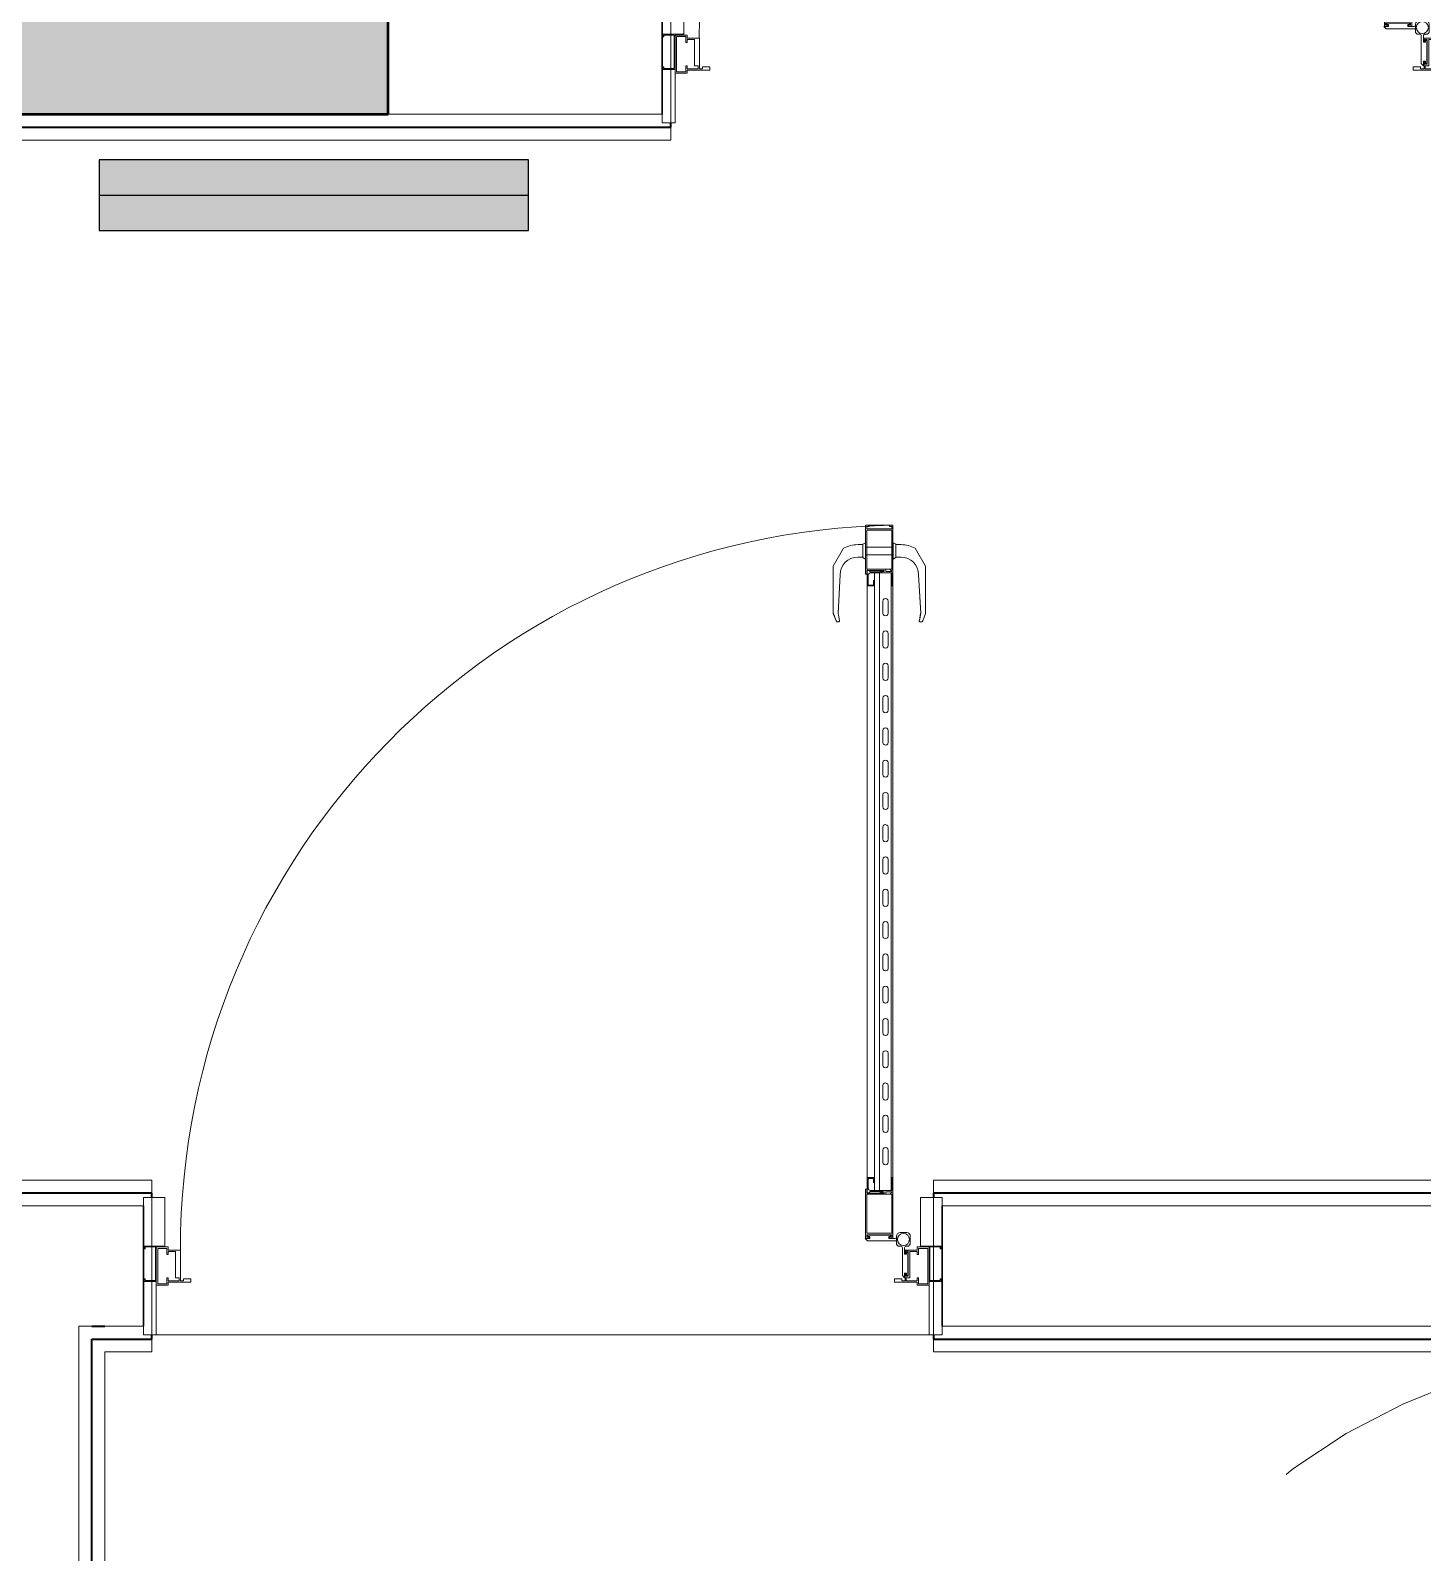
# Model space of a CAD drawing. Extents: x -14.2 to 52.3, y 3.7 to 90.9.
# Drawn here: x 39.561 to 41.182, y 18.415 to 20.187 of the extents above; entities that cross this region are included whole.
import ezdxf

# ---------------------------------------------------------------- set-up
doc = ezdxf.new("R2010")
doc.units = 0
doc.linetypes.add('limpo_PINI-PSG-PE-0102-LAZ-R00$0$IMPORT-IMPORT-DASHDOT', pattern=[1, 0.5, -0.25, 0, -0.25])
doc.layers.add('limpo_PINI-PSG-PE-0102-LAZ-R00$0$0-16', color=7, linetype='limpo_PINI-PSG-PE-0102-LAZ-R00$0$IMPORT-IMPORT-DASHDOT', lineweight=5, true_color=0x999999)
for name, color, linetype, lineweight in [('limpo_PINI-PSG-PE-0102-LAZ-R00$0$A-DETL-GENF', 1, 'Continuous', 5), ('limpo_PINI-PSG-PE-0102-LAZ-R00$0$A-DOOR', 31, 'Continuous', 5), ('limpo_PINI-PSG-PE-0102-LAZ-R00$0$A-WALL', 1, 'Continuous', 5), ('limpo_PINI-PSG-PE-0102-LAZ-R00$0$A-WALL-FNSH', 1, 'Continuous', 40), ('limpo_PINI-PSG-PE-0102-LAZ-R00$0$S-COLS', 52, 'Continuous', 5)]:
    doc.layers.add(name, color=color, linetype=linetype, lineweight=lineweight)
for name, color, linetype in [('limpo_PINI-PSG-PE-0102-LAZ-R00$0$PA_EQUI', 1, 'Continuous'), ('limpo_PINI-PSG-PE-0102-LAZ-R00$0$PA_EXTE_1', 1, 'Continuous'), ('limpo_PINI-PSG-PE-0102-LAZ-R00$0$PA_SOLI_7', 254, 'Continuous'), ('limpo_PINI-PSG-PE-0102-LAZ-R00$0$XR_ARQT', 7, 'Continuous'), ('XR_ARQT', 7, 'Continuous')]:
    doc.layers.add(name, color=color, linetype=linetype)

# ---------------------------------------------------------------- blocks, each defined once
blk = doc.blocks.new('limpo_PINI-PSG-PE-0102-LAZ-R00$0$LAZ GERAL - PNE_dwg-25011385-009 - PRE - PAV_ LAZER - GERAL')
at = {"layer": 'limpo_PINI-PSG-PE-0102-LAZ-R00$0$0-16'}
blk.add_ellipse((19.8475, -6.923), major_axis=(-0.1723, 0.7299), ratio=1, dxfattribs=at)
blk = doc.blocks.new('limpo_PINI-PSG-PE-0102-LAZ-R00$0$PINI-EST-PE-1101-TQR-R20_rvt-1-5PPE_008_LAZER__P_A_0_09_')
at = {"layer": 'limpo_PINI-PSG-PE-0102-LAZ-R00$0$S-COLS'}
blk.add_hatch(color=8, dxfattribs=at).paths.add_polyline_path([(31075, -4035), (31575, -4035), (31575, 2435), (31075, 2435), (31075, -3641.8)])
at = {"layer": 'limpo_PINI-PSG-PE-0102-LAZ-R00$0$S-COLS', "color": 7, "lineweight": 50}
for p, q in [((31575, -4035), (31575, 2435)), ((31075, -4035), (31575, -4035))]:
    blk.add_line(p, q, dxfattribs=at)
blk = doc.blocks.new('limpo_PINI-PSG-PE-0102-LAZ-R00$0$DAA_002_VEN_ABR_1FO - 0_90x2_10m-V1-5PPE_008_LAZER__P_A_0_09_')
at = {"layer": 'limpo_PINI-PSG-PE-0102-LAZ-R00$0$A-DETL-GENF', "lineweight": 15}
for p, q in [((375.9, 862.4), (380.1, 862.4)), ((375.9, 862.4), (375.9, 805.3)), ((377.4, 860.8), (377.4, 858.3)), ((377.4, 860.8), (380.1, 860.8)), ((377.4, 858.3), (406.4, 858.3)), ((406.4, 856.5), (377.4, 856.5)), ((377.4, 856.5), (377.4, 811.3)), ((380.1, 860.8), (380.1, 862.4)), ((403.8, 860.8), (403.8, 862.4)), ((407.9, 862.4), (403.8, 862.4)), ((406.4, 860.8), (403.8, 860.8)), ((406.4, 860.8), (406.4, 858.3)), ((406.4, 811.3), (406.4, 856.5)), ((407.9, 791.9), (407.9, 862.4)), ((375.9, 805.3), (377.4, 805.3)), ((377.4, 811.3), (399.7, 811.3)), ((377.4, 805.3), (377.4, 809.8)), ((377.4, 809.8), (397.5, 809.8)), ((380.2, 809.6), (377.8, 809.6)), ((377.8, 791.6), (377.8, 809.6)), ((378.9, 803.8), (378.9, 792.7)), ((380.2, 809.6), (381.3, 808)), ((381.3, 808), (392.9, 808)), ((394, 806.8), (381.9, 806.8)), ((385.3, 797.8), (386.4, 797.8)), ((385.3, 792.7), (385.3, 797.8)), ((386.3, 88), (386.3, 806.9)), ((386.3, 806.9), (405.9, 806.9)), ((386.4, 797.8), (386.4, 791.6)), ((392.3, 806.9), (392.3, 88)), ((392.9, 809.6), (392.9, 808)), ((392.9, 809.6), (395.7, 809.6)), ((394, 808.5), (394, 806.8)), ((395.7, 808.5), (394, 808.5)), ((395.3, 808.3), (395.3, 806.8)), ((397.5, 808.3), (395.3, 808.3)), ((395.3, 806.8), (406.4, 806.8)), ((395.7, 808.5), (395.7, 809.6)), ((397.5, 808.3), (397.5, 809.8)), ((399.7, 811.3), (399.7, 808.3)), ((399.7, 808.3), (405.9, 808.3)), ((406.3, 809.2), (404.8, 810.7)), ((405.1, 811.3), (406.4, 811.3)), ((405.9, 806.9), (405.9, 88)), ((406.4, 806.8), (406.4, 791.9)), ((386.4, 791.6), (377.8, 791.6)), ((378.9, 792.7), (385.3, 792.7)), ((406.4, 791.9), (407.9, 791.9)), ((375.9, 89.5), (377.4, 89.5)), ((375.9, 32.4), (375.9, 89.5)), ((377.4, 89.5), (377.4, 85)), ((386.4, 103.2), (377.8, 103.2)), ((377.8, 103.2), (377.8, 85.2)), ((378.9, 102.1), (385.3, 102.1)), ((378.9, 91), (378.9, 102.1)), ((385.3, 102.1), (385.3, 97.1)), ((385.3, 97.1), (386.4, 97.1)), ((386.4, 97.1), (386.4, 103.2)), ((406.4, 103), (407.9, 103)), ((406.4, 88), (406.4, 103)), ((407.9, 103), (407.9, 32.4)), ((377.4, 85), (397.5, 85)), ((377.4, 38.3), (377.4, 83.5)), ((377.4, 83.5), (399.7, 83.5)), ((380.3, 85.2), (377.8, 85.2)), ((380.3, 85.2), (381.4, 86.9)), ((381.4, 86.9), (392.9, 86.9)), ((394, 88), (381.9, 88)), ((392.9, 85.2), (392.9, 86.9)), ((392.9, 85.2), (395.7, 85.2)), ((394, 86.3), (394, 88)), ((395.7, 86.3), (394, 86.3)), ((395.3, 86.5), (395.3, 88)), ((395.3, 88), (406.4, 88)), ((397.5, 86.5), (395.3, 86.5)), ((395.7, 86.3), (395.7, 85.2)), ((397.5, 86.5), (397.5, 85)), ((399.7, 83.5), (399.7, 86.5)), ((399.7, 86.5), (405.9, 86.5)), ((406.3, 85.6), (404.8, 84.2)), ((405.1, 83.5), (406.4, 83.5)), ((406.4, 83.5), (406.4, 38.3)), ((406.4, 38.3), (377.4, 38.3)), ((377.4, 34.1), (377.4, 36.5)), ((377.4, 36.5), (406.4, 36.5)), ((378.3, 36.1), (378.3, 34.6)), ((405.1, 36.1), (378.3, 36.1)), ((405.1, 34.6), (405.1, 36.1)), ((406.4, 34.1), (406.4, 36.5)), ((424.1, 38.9), (416.1, 38.9)), ((-465, 22.2), (-465, 23.2)), ((-465, 23.2), (-440, 23.2)), ((-465, 22.2), (-464, 22.2)), ((-464, 22.2), (-464, 20.2)), ((-464, 20.2), (-463, 20.2)), ((-463, 20.2), (-463, 22.2)), ((-451, 22.2), (-463, 22.2)), ((-451, -16.8), (-451, 22.2)), ((-450, 22.2), (-436, 22.2)), ((-450, 22.2), (-450, -17.8)), ((-440, 22.2), (-450, 22.2)), ((-450, -22.3), (-450, 22.2)), ((-437.7, 20.5), (-448.3, 20.5)), ((-448.3, 20.5), (-448.3, -20.6)), ((-440, 23.2), (-440, 22.2)), ((-437.7, 13.5), (-437.7, 20.5)), ((-436, 22.2), (-436, 18.7)), ((-436, 18.7), (-421.6, 18.7)), ((-421.6, 18.7), (-421.6, -17.1)), ((375.4, 32.2), (380.9, 32.2)), ((378.1, 29.5), (375.4, 32.2)), ((375.9, 32.4), (380.1, 32.4)), ((377.4, 34.1), (380.1, 34.1)), ((410.5, 29.5), (378.1, 29.5)), ((378.3, 34.6), (380.9, 34.6)), ((380.1, 34.1), (380.1, 32.4)), ((380.9, 34.6), (380.9, 32.2)), ((403.1, 34.6), (405.1, 34.6)), ((403.1, 32.2), (403.1, 34.6)), ((403.1, 32.2), (410.5, 32.2)), ((403.9, 34.1), (403.9, 32.4)), ((406.4, 34.1), (403.9, 34.1)), ((407.9, 32.4), (403.9, 32.4)), ((412.1, 34.9), (412.1, 25.3)), ((412.1, 25.3), (414.1, 23.3)), ((412.5, 24.9), (414.1, 23.3)), ((414.1, 23.3), (416.7, 23.3)), ((418.8, 21.3), (418.8, -11.1)), ((421.5, 13.9), (421.5, 21.3)), ((422.1, 18.7), (422.1, 14.6)), ((436, 18.7), (422.1, 18.7)), ((423.5, 23.3), (426.1, 23.3)), ((426.1, 23.3), (428.1, 25.3)), ((428.1, 25.3), (428.1, 34.9)), ((450, 22.2), (436, 22.2)), ((436, 22.2), (436, 18.7)), ((437.7, 13.5), (437.7, 20.5)), ((437.7, 20.5), (448.3, 20.5)), ((440, 23.2), (440, 22.2)), ((465, 23.2), (440, 23.2)), ((440, 22.2), (450, 22.2)), ((448.3, 20.5), (448.3, -20.6)), ((450, -22.3), (450, 22.2)), ((450, 22.2), (450, -17.8)), ((451, 22.2), (463, 22.2)), ((451, -16.8), (451, 22.2)), ((463, 20.2), (463, 22.2)), ((464, 20.2), (463, 20.2)), ((464, 22.2), (464, 20.2)), ((465, 22.2), (464, 22.2)), ((465, 22.2), (465, 23.2)), ((-436, 13.5), (-437.7, 13.5)), ((-427.5, 17), (-436, 17)), ((-436, 17), (-436, 13.5)), ((-427.5, -13.6), (-427.5, 17)), ((421.5, 13.9), (423.8, 13.9)), ((423.3, 14.6), (422.1, 14.6)), ((423.3, 17.2), (425.7, 17.2)), ((423.3, 17.2), (423.3, 14.6)), ((423.8, 15.9), (425.3, 15.9)), ((423.8, 13.9), (423.8, 15.9)), ((425.3, 15.9), (425.3, -10.9)), ((425.7, 17.2), (425.7, -11.8)), ((427.5, -11.8), (427.5, 17.2)), ((427.5, -13.6), (427.5, 17)), ((427.5, 17), (436, 17)), ((436, 17), (436, 13.5)), ((436, 13.5), (437.7, 13.5)), ((-465, -16.8), (-464, -16.8)), ((-465, -17.8), (-465, -16.8)), ((-464, -14.8), (-463, -14.8)), ((-464, -16.8), (-464, -14.8)), ((-463, -14.8), (-463, -16.8)), ((-463, -16.8), (-451, -16.8)), ((-437.7, -13.6), (-436, -13.6)), ((-437.7, -20.6), (-437.7, -13.6)), ((-436, -13.6), (-436, -17.1)), ((-436, -17.1), (-423.3, -17.1)), ((-423.3, -13.6), (-427.5, -13.6)), ((-423.3, -17.1), (-423.3, -13.6)), ((-421.6, -17.1), (-418.1, -17.1)), ((-418.1, -14.8), (-409.6, -14.8)), ((-418.1, -17.1), (-418.1, -14.8)), ((-409.6, -14.8), (-409.6, -18.8)), ((418.1, -14.8), (409.6, -14.8)), ((409.6, -14.8), (409.6, -18.8)), ((418.1, -17.1), (418.1, -14.8)), ((422.1, -17.1), (418.1, -17.1)), ((418.8, -11.1), (421.5, -13.8)), ((423.8, -8.3), (421.5, -8.3)), ((421.5, -13.8), (421.5, -8.3)), ((421.5, -12.6), (421.5, -9.6)), ((423.3, -9.2), (422.1, -9.2)), ((422.1, -17.1), (422.1, -9.2)), ((423.3, -11.8), (423.3, -9.2)), ((423.3, -11.8), (425.7, -11.8)), ((423.3, -17.1), (423.3, -13.6)), ((423.3, -13.6), (427.5, -13.6)), ((436, -17.1), (423.3, -17.1)), ((423.8, -10.9), (423.8, -8.3)), ((425.3, -10.9), (423.8, -10.9)), ((437.7, -13.6), (436, -13.6)), ((436, -13.6), (436, -17.1)), ((437.7, -20.6), (437.7, -13.6)), ((463, -16.8), (451, -16.8)), ((463, -14.8), (463, -16.8)), ((464, -14.8), (463, -14.8)), ((464, -16.8), (464, -14.8)), ((465, -16.8), (464, -16.8)), ((465, -17.8), (465, -16.8)), ((-450, -17.8), (-465, -17.8)), ((-436, -22.3), (-450, -22.3)), ((-448.3, -20.6), (-437.7, -20.6)), ((-409.6, -18.8), (-436, -18.8)), ((-436, -18.8), (-436, -22.3)), ((409.6, -18.8), (436, -18.8)), ((436, -18.8), (436, -22.3)), ((436, -22.3), (450, -22.3)), ((448.3, -20.6), (437.7, -20.6)), ((450, -17.8), (465, -17.8))]:
    blk.add_line(p, q, dxfattribs=at)
at = {"layer": 'limpo_PINI-PSG-PE-0102-LAZ-R00$0$A-DETL-GENF'}
for p, q in [((375.9, 862.4), (380.1, 862.4)), ((375.9, 805.3), (375.9, 862.4)), ((380.1, 862.4), (403.8, 862.4)), ((380.1, 862.4), (403.8, 862.4)), ((403.8, 862.4), (407.9, 862.4)), ((407.9, 862.4), (407.9, 791.9)), ((338.4, 814.8), (350.4, 835.5)), ((338.4, 814.8), (350.4, 835.5)), ((366.9, 839.7), (372.9, 839.7)), ((366.9, 839.7), (372.1, 839.7)), ((372.1, 839.7), (375.9, 841.9)), ((372.9, 840.2), (375.9, 841.9)), ((372.9, 824.7), (372.9, 840.2)), ((375.9, 841.9), (375.9, 822.9)), ((375.9, 841.9), (375.9, 836.9)), ((375.9, 836.9), (408.3, 836.9)), ((375.9, 836.9), (408.3, 836.9)), ((411.3, 840.2), (408.3, 841.9)), ((408.3, 841.9), (408.3, 822.9)), ((408.3, 841.9), (412.2, 839.7)), ((408.3, 836.9), (408.3, 841.9)), ((411.3, 824.7), (411.3, 840.2)), ((417.3, 839.7), (411.3, 839.7)), ((412.2, 839.7), (417.3, 839.7)), ((445.8, 814.8), (433.8, 835.5)), ((433.8, 835.5), (445.8, 814.8)), ((372.9, 825.2), (366.8, 825.2)), ((372.1, 825.2), (366.8, 825.2)), ((375.9, 822.9), (372.1, 825.2)), ((375.9, 822.9), (372.9, 824.7)), ((375.9, 827.9), (408.3, 827.9)), ((375.9, 827.9), (375.9, 822.9)), ((408.3, 827.9), (375.9, 827.9)), ((408.3, 822.9), (408.3, 827.9)), ((412.2, 825.2), (408.3, 822.9)), ((408.3, 822.9), (411.3, 824.7)), ((411.3, 825.2), (417.3, 825.2)), ((417.3, 825.2), (412.2, 825.2)), ((338.4, 760), (338.4, 814.8)), ((338.4, 759.7), (338.4, 814.8)), ((346.4, 804.7), (344.1, 759.9)), ((346.4, 804.7), (344.1, 759.7)), ((377.8, 805.3), (375.9, 805.3)), ((377.8, 791.6), (377.8, 805.3)), ((378, 811.3), (407.8, 811.3)), ((378, 83.5), (378, 811.3)), ((378.9, 803.8), (378.9, 792.7)), ((394, 806.8), (381.9, 806.8)), ((385.3, 797.8), (386.4, 797.8)), ((385.3, 792.7), (385.3, 797.8)), ((386.4, 797.8), (386.4, 791.6)), ((394, 808.5), (394, 806.8)), ((395.3, 808.5), (394, 808.5)), ((395.3, 806.8), (395.3, 808.5)), ((406.4, 806.8), (395.3, 806.8)), ((406.4, 791.9), (406.4, 806.8)), ((407.8, 811.3), (407.8, 83.5)), ((437.8, 804.7), (440.2, 759.9)), ((440.2, 759.7), (437.8, 804.7)), ((445.8, 760), (445.8, 814.8)), ((445.8, 814.8), (445.8, 759.7)), ((386.4, 791.6), (377.8, 791.6)), ((378, 103.2), (378, 791.7)), ((378.9, 792.7), (385.3, 792.7)), ((407.9, 791.9), (406.4, 791.9)), ((407.8, 791.9), (407.8, 103)), ((396.2, 773.9), (396.2, 759.9)), ((402.2, 759.9), (402.2, 773.8)), ((341.6, 751), (338.4, 759.7)), ((341.6, 751), (338.5, 759.5)), ((344.1, 759.7), (345.7, 751.5)), ((344.1, 759.5), (345.7, 751.5)), ((438.6, 751.5), (440.2, 759.7)), ((440.1, 759.5), (438.6, 751.5)), ((445.8, 759.7), (442.7, 751)), ((442.7, 751), (445.7, 759.5)), ((396.2, 736.3), (396.2, 722.3)), ((402.2, 722.3), (402.2, 736.3)), ((396.2, 698.7), (396.2, 684.8)), ((402.2, 684.7), (402.2, 698.7)), ((396.2, 661.1), (396.2, 647.2)), ((402.2, 647.1), (402.2, 661.1)), ((396.2, 623.5), (396.2, 609.6)), ((402.2, 609.5), (402.2, 623.5)), ((396.2, 586), (396.2, 572)), ((402.2, 572), (402.2, 585.9)), ((396.2, 548.4), (396.2, 534.4)), ((402.2, 534.4), (402.2, 548.3)), ((396.2, 510.8), (396.2, 496.8)), ((402.2, 496.8), (402.2, 510.8)), ((396.2, 473.2), (396.2, 459.3)), ((402.2, 459.2), (402.2, 473.2)), ((396.2, 435.6), (396.2, 421.7)), ((402.2, 421.6), (402.2, 435.6)), ((396.2, 398.1), (396.2, 384.1)), ((402.2, 384.1), (402.2, 398)), ((396.2, 360.5), (396.2, 346.5)), ((402.2, 346.5), (402.2, 360.4)), ((396.2, 322.9), (396.2, 308.9)), ((402.2, 308.9), (402.2, 322.9)), ((396.2, 285.3), (396.2, 271.3)), ((402.2, 271.3), (402.2, 285.3)), ((396.2, 247.7), (396.2, 233.8)), ((402.2, 233.7), (402.2, 247.7)), ((396.2, 210.1), (396.2, 196.2)), ((402.2, 196.1), (402.2, 210.1)), ((396.2, 172.6), (396.2, 158.6)), ((402.2, 158.6), (402.2, 172.5)), ((396.2, 135), (396.2, 121)), ((402.2, 121), (402.2, 134.9)), ((375.9, 89.5), (377.8, 89.5)), ((375.9, 31.7), (375.9, 89.5)), ((377.8, 103.2), (386.4, 103.2)), ((377.8, 89.5), (377.8, 103.2)), ((378.9, 102.1), (378.9, 91)), ((385.3, 102.1), (378.9, 102.1)), ((385.3, 97.1), (385.3, 102.1)), ((386.4, 97.1), (385.3, 97.1)), ((386.4, 103.2), (386.4, 97.1)), ((406.4, 103), (407.9, 103)), ((406.4, 88), (406.4, 103)), ((407.9, 103), (407.9, 32.2)), ((-440, 80), (-465, 80)), ((-465, -80), (-465, 80)), ((-465, 80), (-440, 80)), ((-440, 23.2), (-440, 80)), ((-440, 80), (-440, 22.2)), ((407.8, 83.5), (378, 83.5)), ((381.9, 88), (394, 88)), ((405.9, 88), (386.3, 88)), ((394, 88), (394, 86.3)), ((394, 86.3), (395.3, 86.3)), ((395.3, 88), (406.4, 88)), ((395.3, 86.3), (395.3, 88)), ((440, 80), (465, 80)), ((440, 23.2), (440, 80)), ((440, 80), (465, 80)), ((440, 22.2), (440, 80)), ((465, 80), (465, -80)), ((416.1, 38.9), (424.1, 38.9)), ((-440, 22.2), (-436, 22.2)), ((-436, 22.2), (-436, 18.7)), ((-436, 18.7), (-421.6, 18.7)), ((-421.6, 18.7), (-421.6, -17.1)), ((378.1, 29.5), (375.9, 31.7)), ((410.5, 29.5), (378.1, 29.5)), ((407.9, 32.2), (410.5, 32.2)), ((412.1, 33), (412.1, 34.9)), ((412.1, 25.3), (412.1, 28.7)), ((414.1, 23.3), (412.1, 25.3)), ((416.7, 23.3), (414.1, 23.3)), ((418.8, -11.1), (418.8, 21.3)), ((421.5, 21.3), (421.5, 13.9)), ((422.1, 18.7), (436, 18.7)), ((422.1, 14.6), (422.1, 18.7)), ((426.1, 23.3), (423.5, 23.3)), ((428.1, 25.3), (426.1, 23.3)), ((428.1, 34.9), (428.1, 25.3)), ((436, 22.2), (450, 22.2)), ((436, 18.7), (436, 22.2)), ((450, 22.2), (440, 22.2)), ((450, 22.2), (450, -22.3)), ((450, -80), (450, 22.2)), ((421.5, 13.9), (423.8, 13.9)), ((423.3, 14.6), (422.1, 14.6)), ((423.3, 17.2), (423.3, 14.6)), ((425.7, 17.2), (423.3, 17.2)), ((423.8, 15.9), (425.3, 15.9)), ((423.8, 13.9), (423.8, 15.9)), ((425.3, 15.9), (425.3, -10.9)), ((425.7, -11.8), (425.7, 17.2)), ((-421.6, -17.1), (-418.1, -17.1)), ((-418.1, -14.8), (-409.6, -14.8)), ((-418.1, -17.1), (-418.1, -14.8)), ((-409.6, -14.8), (-409.6, -18.8)), ((409.6, -14.8), (418.1, -14.8)), ((409.6, -18.8), (409.6, -14.8)), ((418.1, -14.8), (418.1, -17.1)), ((418.1, -17.1), (422.1, -17.1)), ((421.5, -13.8), (418.8, -11.1)), ((421.5, -8.3), (421.5, -13.8)), ((423.8, -8.3), (421.5, -8.3)), ((422.1, -9.2), (423.3, -9.2)), ((422.1, -17.1), (422.1, -9.2)), ((423.3, -9.2), (423.3, -11.8)), ((423.3, -11.8), (425.7, -11.8)), ((423.8, -10.9), (423.8, -8.3)), ((425.3, -10.9), (423.8, -10.9)), ((-450, -17.8), (-450, -80)), ((-450, -22.3), (-450, -80)), ((-436, -22.3), (-450, -22.3)), ((-436, -18.8), (-436, -22.3)), ((-409.6, -18.8), (-436, -18.8)), ((436, -18.8), (409.6, -18.8)), ((436, -22.3), (436, -18.8)), ((450, -22.3), (436, -22.3)), ((450, -17.8), (450, -80)), ((-450, -80), (-465, -80)), ((-450, -80), (-465, -80)), ((450, -80), (465, -80)), ((465, -80), (450, -80))]:
    blk.add_line(p, q, dxfattribs=at)
at = {"layer": 'limpo_PINI-PSG-PE-0102-LAZ-R00$0$A-DETL-GENF', "lineweight": 30}
for p, q in [((-465, -70), (-465, 70)), ((465, -70), (465, 70))]:
    blk.add_line(p, q, dxfattribs=at)
at = {"layer": 'limpo_PINI-PSG-PE-0102-LAZ-R00$0$A-DETL-GENF', "lineweight": 15}
blk.add_circle((420.1, 30.9), 7, dxfattribs=at)
at = {"layer": 'limpo_PINI-PSG-PE-0102-LAZ-R00$0$A-DETL-GENF'}
for centre, radius, start, end in [((421.8, 18.7), 843.7, 90.9554, 179.9996), ((366.9, 804.7), 35, 90, 118.1261), ((366.9, 804.7), 35, 90, 118.1261), ((417.3, 804.7), 35, 61.8718, 90), ((417.3, 804.7), 35, 61.8718, 90), ((366.9, 804.7), 20.5, 90.2619, 179.9552), ((366.9, 804.7), 20.5, 90.2619, 179.9552), ((417.3, 804.7), 20.5, 0.0428, 89.9798), ((417.3, 804.7), 20.5, 0.0428, 89.9798), ((381.9, 803.8), 3, 89.9999, 179.9999), ((399.2, 773.9), 3, 359.2646, 180.002), ((343.5, 751.7), 2, 199.9992, 269.999), ((343.5, 751.7), 2, 199.9992, 281.7479), ((344.2, 751.2), 1.5, 256.4246, 11.2115), ((344.2, 751.2), 1.5, 269.999, 11.2115), ((399.2, 759.9), 3, 179.2646, 0.002), ((440, 751.2), 1.5, 168.7864, 269.999), ((440, 751.2), 1.5, 168.7864, 283.5734), ((440.8, 751.7), 2, 258.2501, 339.9988), ((440.8, 751.7), 2, 269.999, 339.9988), ((399.2, 736.3), 3, 359.2646, 180.002), ((399.2, 722.3), 3, 179.2646, 0.002), ((399.2, 698.7), 3, 359.2646, 180.002), ((399.2, 684.7), 3, 179.2646, 0.002), ((399.2, 661.1), 3, 359.2646, 180.002), ((399.2, 647.1), 3, 179.2646, 0.002), ((399.2, 623.5), 3, 359.2646, 180.002), ((399.2, 609.5), 3, 179.2646, 0.002), ((399.2, 586), 3, 359.2646, 180.002), ((399.2, 572), 3, 179.2646, 0.002), ((399.2, 548.4), 3, 359.2646, 180.002), ((399.2, 534.4), 3, 179.2646, 0.002), ((399.2, 510.8), 3, 359.2646, 180.002), ((399.2, 496.8), 3, 179.2646, 0.002), ((399.2, 473.2), 3, 359.2646, 180.002), ((399.2, 459.2), 3, 179.2646, 0.002), ((399.2, 435.6), 3, 359.2646, 180.002), ((399.2, 421.6), 3, 179.2646, 0.002), ((399.2, 398.1), 3, 359.2646, 180.002), ((399.2, 384.1), 3, 179.2646, 0.002), ((399.2, 360.5), 3, 359.2646, 180.002), ((399.2, 346.5), 3, 179.2646, 0.002), ((399.2, 322.9), 3, 359.2646, 180.002), ((399.2, 308.9), 3, 179.2646, 0.002), ((399.2, 285.3), 3, 359.2646, 180.002), ((399.2, 271.3), 3, 179.2646, 0.002), ((399.2, 247.7), 3, 359.2646, 180.002), ((399.2, 233.7), 3, 179.2646, 0.002), ((399.2, 210.1), 3, 359.2646, 180.002), ((399.2, 196.1), 3, 179.2646, 0.002), ((399.2, 172.6), 3, 359.2646, 180.002), ((399.2, 158.6), 3, 179.2646, 0.002), ((399.2, 135), 3, 359.2646, 180.002), ((399.2, 121), 3, 179.2646, 0.002), ((381.9, 91), 3, 180.002, 270.002), ((416.1, 34.9), 4, 90, 180), ((424.1, 34.9), 4, 360, 90), ((410.5, 34.2), 2, 269.3077, 323.1255), ((410.5, 27.5), 2, 36.8688, 90), ((416.8, 21.3), 2, 360, 90.3929), ((423.5, 21.3), 2, 90, 180.6923)]:
    blk.add_arc(centre, radius, start, end, dxfattribs=at)
at = {"layer": 'limpo_PINI-PSG-PE-0102-LAZ-R00$0$A-DETL-GENF', "lineweight": 15}
for centre, radius, start, end in [((381.9, 803.8), 3, 89.9999, 179.9999), ((405.1, 811), 0.391, 90.0009, 225.0009), ((405.9, 808.9), 0.511, 270.0009, 45.0009), ((381.9, 91), 3, 180.002, 270.002), ((405.1, 83.9), 0.391, 135.001, 270.001), ((405.9, 86), 0.511, 315.001, 90.001), ((416.1, 34.9), 4, 90, 180), ((424.1, 34.9), 4, 360, 90), ((424.1, 34.9), 4, 0.0012, 90), ((410.5, 34.2), 2, 269.3077, 323.1255), ((410.5, 27.5), 2, 36.8688, 90), ((416.8, 21.3), 2, 360, 90.3929), ((423.5, 21.3), 2, 90, 180.6923)]:
    blk.add_arc(centre, radius, start, end, dxfattribs=at)
at = {"layer": 'limpo_PINI-PSG-PE-0102-LAZ-R00$0$A-DOOR'}
for p, q in [((-455, 80), (-455, -80)), ((-455, 80), (-455, -80)), ((455, -80), (455, 80)), ((455, -80), (455, 80)), ((-455, -80), (455, -80)), ((-455, -80), (455, -80))]:
    blk.add_line(p, q, dxfattribs=at)
blk = doc.blocks.new('limpo_PINI-PSG-PE-0102-LAZ-R00$0$DAA_002_VEN_ABR_1FO - 0_90x2_10m-V2-5PPE_008_LAZER__P_A_0_09_')
at = {"layer": 'limpo_PINI-PSG-PE-0102-LAZ-R00$0$A-DETL-GENF', "lineweight": 15}
for p, q in [((375.9, 862.4), (380.1, 862.4)), ((375.9, 862.4), (375.9, 805.3)), ((377.4, 860.8), (377.4, 858.3)), ((377.4, 860.8), (380.1, 860.8)), ((377.4, 858.3), (406.4, 858.3)), ((406.4, 856.5), (377.4, 856.5)), ((377.4, 856.5), (377.4, 811.3)), ((380.1, 860.8), (380.1, 862.4)), ((403.8, 860.8), (403.8, 862.4)), ((407.9, 862.4), (403.8, 862.4)), ((406.4, 860.8), (403.8, 860.8)), ((406.4, 860.8), (406.4, 858.3)), ((406.4, 811.3), (406.4, 856.5)), ((407.9, 791.9), (407.9, 862.4)), ((375.9, 805.3), (377.4, 805.3)), ((377.4, 811.3), (399.7, 811.3)), ((377.4, 805.3), (377.4, 809.8)), ((377.4, 809.8), (397.5, 809.8)), ((380.2, 809.6), (377.8, 809.6)), ((377.8, 791.6), (377.8, 809.6)), ((378.9, 803.8), (378.9, 792.7)), ((380.2, 809.6), (381.3, 808)), ((381.3, 808), (392.9, 808)), ((394, 806.8), (381.9, 806.8)), ((385.3, 797.8), (386.4, 797.8)), ((385.3, 792.7), (385.3, 797.8)), ((386.3, 88), (386.3, 806.9)), ((386.3, 806.9), (405.9, 806.9)), ((386.4, 797.8), (386.4, 791.6)), ((392.3, 806.9), (392.3, 88)), ((392.9, 809.6), (392.9, 808)), ((392.9, 809.6), (395.7, 809.6)), ((394, 808.5), (394, 806.8)), ((395.7, 808.5), (394, 808.5)), ((395.3, 808.3), (395.3, 806.8)), ((397.5, 808.3), (395.3, 808.3)), ((395.3, 806.8), (406.4, 806.8)), ((395.7, 808.5), (395.7, 809.6)), ((397.5, 808.3), (397.5, 809.8)), ((399.7, 811.3), (399.7, 808.3)), ((399.7, 808.3), (405.9, 808.3)), ((406.3, 809.2), (404.8, 810.7)), ((405.1, 811.3), (406.4, 811.3)), ((405.9, 806.9), (405.9, 88)), ((406.4, 806.8), (406.4, 791.9)), ((386.4, 791.6), (377.8, 791.6)), ((378.9, 792.7), (385.3, 792.7)), ((406.4, 791.9), (407.9, 791.9)), ((375.9, 89.5), (377.4, 89.5)), ((375.9, 32.4), (375.9, 89.5)), ((377.4, 89.5), (377.4, 85)), ((386.4, 103.2), (377.8, 103.2)), ((377.8, 103.2), (377.8, 85.2)), ((378.9, 102.1), (385.3, 102.1)), ((378.9, 91), (378.9, 102.1)), ((385.3, 102.1), (385.3, 97.1)), ((385.3, 97.1), (386.4, 97.1)), ((386.4, 97.1), (386.4, 103.2)), ((406.4, 103), (407.9, 103)), ((406.4, 88), (406.4, 103)), ((407.9, 103), (407.9, 32.4)), ((377.4, 85), (397.5, 85)), ((377.4, 38.3), (377.4, 83.5)), ((377.4, 83.5), (399.7, 83.5)), ((380.3, 85.2), (377.8, 85.2)), ((380.3, 85.2), (381.4, 86.9)), ((381.4, 86.9), (392.9, 86.9)), ((394, 88), (381.9, 88)), ((392.9, 85.2), (392.9, 86.9)), ((392.9, 85.2), (395.7, 85.2)), ((394, 86.3), (394, 88)), ((395.7, 86.3), (394, 86.3)), ((395.3, 86.5), (395.3, 88)), ((395.3, 88), (406.4, 88)), ((397.5, 86.5), (395.3, 86.5)), ((395.7, 86.3), (395.7, 85.2)), ((397.5, 86.5), (397.5, 85)), ((399.7, 83.5), (399.7, 86.5)), ((399.7, 86.5), (405.9, 86.5)), ((406.3, 85.6), (404.8, 84.2)), ((405.1, 83.5), (406.4, 83.5)), ((406.4, 83.5), (406.4, 38.3)), ((406.4, 38.3), (377.4, 38.3)), ((377.4, 34.1), (377.4, 36.5)), ((377.4, 36.5), (406.4, 36.5)), ((378.3, 36.1), (378.3, 34.6)), ((405.1, 36.1), (378.3, 36.1)), ((405.1, 34.6), (405.1, 36.1)), ((406.4, 34.1), (406.4, 36.5)), ((424.1, 38.9), (416.1, 38.9)), ((-465, 22.2), (-465, 23.2)), ((-465, 23.2), (-440, 23.2)), ((-465, 22.2), (-464, 22.2)), ((-464, 22.2), (-464, 20.2)), ((-464, 20.2), (-463, 20.2)), ((-463, 20.2), (-463, 22.2)), ((-451, 22.2), (-463, 22.2)), ((-451, -16.8), (-451, 22.2)), ((-450, 22.2), (-436, 22.2)), ((-450, 22.2), (-450, -17.8)), ((-440, 22.2), (-450, 22.2)), ((-450, -22.3), (-450, 22.2)), ((-437.7, 20.5), (-448.3, 20.5)), ((-448.3, 20.5), (-448.3, -20.6)), ((-440, 23.2), (-440, 22.2)), ((-437.7, 13.5), (-437.7, 20.5)), ((-436, 22.2), (-436, 18.7)), ((-436, 18.7), (-421.6, 18.7)), ((-421.6, 18.7), (-421.6, -17.1)), ((375.4, 32.2), (380.9, 32.2)), ((378.1, 29.5), (375.4, 32.2)), ((375.9, 32.4), (380.1, 32.4)), ((377.4, 34.1), (380.1, 34.1)), ((410.5, 29.5), (378.1, 29.5)), ((378.3, 34.6), (380.9, 34.6)), ((380.1, 34.1), (380.1, 32.4)), ((380.9, 34.6), (380.9, 32.2)), ((403.1, 34.6), (405.1, 34.6)), ((403.1, 32.2), (403.1, 34.6)), ((403.1, 32.2), (410.5, 32.2)), ((403.9, 34.1), (403.9, 32.4)), ((406.4, 34.1), (403.9, 34.1)), ((407.9, 32.4), (403.9, 32.4)), ((412.1, 34.9), (412.1, 25.3)), ((412.1, 25.3), (414.1, 23.3)), ((412.5, 24.9), (414.1, 23.3)), ((414.1, 23.3), (416.7, 23.3)), ((418.8, 21.3), (418.8, -11.1)), ((421.5, 13.9), (421.5, 21.3)), ((422.1, 18.7), (422.1, 14.6)), ((436, 18.7), (422.1, 18.7)), ((423.5, 23.3), (426.1, 23.3)), ((426.1, 23.3), (428.1, 25.3)), ((428.1, 25.3), (428.1, 34.9)), ((450, 22.2), (436, 22.2)), ((436, 22.2), (436, 18.7)), ((437.7, 13.5), (437.7, 20.5)), ((437.7, 20.5), (448.3, 20.5)), ((440, 23.2), (440, 22.2)), ((465, 23.2), (440, 23.2)), ((440, 22.2), (450, 22.2)), ((448.3, 20.5), (448.3, -20.6)), ((450, -22.3), (450, 22.2)), ((450, 22.2), (450, -17.8)), ((451, 22.2), (463, 22.2)), ((451, -16.8), (451, 22.2)), ((463, 20.2), (463, 22.2)), ((464, 20.2), (463, 20.2)), ((464, 22.2), (464, 20.2)), ((465, 22.2), (464, 22.2)), ((465, 22.2), (465, 23.2)), ((-436, 13.5), (-437.7, 13.5)), ((-427.5, 17), (-436, 17)), ((-436, 17), (-436, 13.5)), ((-427.5, -13.6), (-427.5, 17)), ((421.5, 13.9), (423.8, 13.9)), ((423.3, 14.6), (422.1, 14.6)), ((423.3, 17.2), (425.7, 17.2)), ((423.3, 17.2), (423.3, 14.6)), ((423.8, 15.9), (425.3, 15.9)), ((423.8, 13.9), (423.8, 15.9)), ((425.3, 15.9), (425.3, -10.9)), ((425.7, 17.2), (425.7, -11.8)), ((427.5, -11.8), (427.5, 17.2)), ((427.5, -13.6), (427.5, 17)), ((427.5, 17), (436, 17)), ((436, 17), (436, 13.5)), ((436, 13.5), (437.7, 13.5)), ((-465, -16.8), (-464, -16.8)), ((-465, -17.8), (-465, -16.8)), ((-464, -14.8), (-463, -14.8)), ((-464, -16.8), (-464, -14.8)), ((-463, -14.8), (-463, -16.8)), ((-463, -16.8), (-451, -16.8)), ((-437.7, -13.6), (-436, -13.6)), ((-437.7, -20.6), (-437.7, -13.6)), ((-436, -13.6), (-436, -17.1)), ((-436, -17.1), (-423.3, -17.1)), ((-423.3, -13.6), (-427.5, -13.6)), ((-423.3, -17.1), (-423.3, -13.6)), ((-421.6, -17.1), (-418.1, -17.1)), ((-418.1, -14.8), (-409.6, -14.8)), ((-418.1, -17.1), (-418.1, -14.8)), ((-409.6, -14.8), (-409.6, -18.8)), ((418.1, -14.8), (409.6, -14.8)), ((409.6, -14.8), (409.6, -18.8)), ((418.1, -17.1), (418.1, -14.8)), ((422.1, -17.1), (418.1, -17.1)), ((418.8, -11.1), (421.5, -13.8)), ((423.8, -8.3), (421.5, -8.3)), ((421.5, -13.8), (421.5, -8.3)), ((421.5, -12.6), (421.5, -9.6)), ((423.3, -9.2), (422.1, -9.2)), ((422.1, -17.1), (422.1, -9.2)), ((423.3, -11.8), (423.3, -9.2)), ((423.3, -11.8), (425.7, -11.8)), ((423.3, -17.1), (423.3, -13.6)), ((423.3, -13.6), (427.5, -13.6)), ((436, -17.1), (423.3, -17.1)), ((423.8, -10.9), (423.8, -8.3)), ((425.3, -10.9), (423.8, -10.9)), ((437.7, -13.6), (436, -13.6)), ((436, -13.6), (436, -17.1)), ((437.7, -20.6), (437.7, -13.6)), ((463, -16.8), (451, -16.8)), ((463, -14.8), (463, -16.8)), ((464, -14.8), (463, -14.8)), ((464, -16.8), (464, -14.8)), ((465, -16.8), (464, -16.8)), ((465, -17.8), (465, -16.8)), ((-450, -17.8), (-465, -17.8)), ((-436, -22.3), (-450, -22.3)), ((-448.3, -20.6), (-437.7, -20.6)), ((-409.6, -18.8), (-436, -18.8)), ((-436, -18.8), (-436, -22.3)), ((409.6, -18.8), (436, -18.8)), ((436, -18.8), (436, -22.3)), ((436, -22.3), (450, -22.3)), ((448.3, -20.6), (437.7, -20.6)), ((450, -17.8), (465, -17.8))]:
    blk.add_line(p, q, dxfattribs=at)
at = {"layer": 'limpo_PINI-PSG-PE-0102-LAZ-R00$0$A-DETL-GENF'}
for p, q in [((375.9, 862.4), (380.1, 862.4)), ((375.9, 805.3), (375.9, 862.4)), ((380.1, 862.4), (403.8, 862.4)), ((380.1, 862.4), (403.8, 862.4)), ((403.8, 862.4), (407.9, 862.4)), ((407.9, 862.4), (407.9, 791.9)), ((338.4, 814.8), (350.4, 835.5)), ((338.4, 814.8), (350.4, 835.5)), ((366.9, 839.7), (372.9, 839.7)), ((366.9, 839.7), (372.1, 839.7)), ((372.1, 839.7), (375.9, 841.9)), ((372.9, 840.2), (375.9, 841.9)), ((372.9, 824.7), (372.9, 840.2)), ((375.9, 841.9), (375.9, 822.9)), ((375.9, 841.9), (375.9, 836.9)), ((375.9, 836.9), (408.3, 836.9)), ((375.9, 836.9), (408.3, 836.9)), ((411.3, 840.2), (408.3, 841.9)), ((408.3, 841.9), (408.3, 822.9)), ((408.3, 841.9), (412.2, 839.7)), ((408.3, 836.9), (408.3, 841.9)), ((411.3, 824.7), (411.3, 840.2)), ((417.3, 839.7), (411.3, 839.7)), ((412.2, 839.7), (417.3, 839.7)), ((445.8, 814.8), (433.8, 835.5)), ((433.8, 835.5), (445.8, 814.8)), ((372.9, 825.2), (366.8, 825.2)), ((372.1, 825.2), (366.8, 825.2)), ((375.9, 822.9), (372.1, 825.2)), ((375.9, 822.9), (372.9, 824.7)), ((375.9, 827.9), (408.3, 827.9)), ((375.9, 827.9), (375.9, 822.9)), ((408.3, 827.9), (375.9, 827.9)), ((408.3, 822.9), (408.3, 827.9)), ((412.2, 825.2), (408.3, 822.9)), ((408.3, 822.9), (411.3, 824.7)), ((411.3, 825.2), (417.3, 825.2)), ((417.3, 825.2), (412.2, 825.2)), ((338.4, 760), (338.4, 814.8)), ((338.4, 759.7), (338.4, 814.8)), ((346.4, 804.7), (344.1, 759.9)), ((346.4, 804.7), (344.1, 759.7)), ((377.8, 805.3), (375.9, 805.3)), ((377.8, 791.6), (377.8, 805.3)), ((378, 811.3), (407.8, 811.3)), ((378, 83.5), (378, 811.3)), ((378.9, 803.8), (378.9, 792.7)), ((394, 806.8), (381.9, 806.8)), ((385.3, 797.8), (386.4, 797.8)), ((385.3, 792.7), (385.3, 797.8)), ((386.4, 797.8), (386.4, 791.6)), ((394, 808.5), (394, 806.8)), ((395.3, 808.5), (394, 808.5)), ((395.3, 806.8), (395.3, 808.5)), ((406.4, 806.8), (395.3, 806.8)), ((406.4, 791.9), (406.4, 806.8)), ((407.8, 811.3), (407.8, 83.5)), ((437.8, 804.7), (440.2, 759.9)), ((440.2, 759.7), (437.8, 804.7)), ((445.8, 760), (445.8, 814.8)), ((445.8, 814.8), (445.8, 759.7)), ((386.4, 791.6), (377.8, 791.6)), ((378, 103.2), (378, 791.7)), ((378.9, 792.7), (385.3, 792.7)), ((407.9, 791.9), (406.4, 791.9)), ((407.8, 791.9), (407.8, 103)), ((396.2, 773.9), (396.2, 759.9)), ((402.2, 759.9), (402.2, 773.8)), ((341.6, 751), (338.4, 759.7)), ((341.6, 751), (338.5, 759.5)), ((344.1, 759.7), (345.7, 751.5)), ((344.1, 759.5), (345.7, 751.5)), ((438.6, 751.5), (440.2, 759.7)), ((440.1, 759.5), (438.6, 751.5)), ((445.8, 759.7), (442.7, 751)), ((442.7, 751), (445.7, 759.5)), ((396.2, 736.3), (396.2, 722.3)), ((402.2, 722.3), (402.2, 736.3)), ((396.2, 698.7), (396.2, 684.8)), ((402.2, 684.7), (402.2, 698.7)), ((396.2, 661.1), (396.2, 647.2)), ((402.2, 647.1), (402.2, 661.1)), ((396.2, 623.5), (396.2, 609.6)), ((402.2, 609.5), (402.2, 623.5)), ((396.2, 586), (396.2, 572)), ((402.2, 572), (402.2, 585.9)), ((396.2, 548.4), (396.2, 534.4)), ((402.2, 534.4), (402.2, 548.3)), ((396.2, 510.8), (396.2, 496.8)), ((402.2, 496.8), (402.2, 510.8)), ((396.2, 473.2), (396.2, 459.3)), ((402.2, 459.2), (402.2, 473.2)), ((396.2, 435.6), (396.2, 421.7)), ((402.2, 421.6), (402.2, 435.6)), ((396.2, 398.1), (396.2, 384.1)), ((402.2, 384.1), (402.2, 398)), ((396.2, 360.5), (396.2, 346.5)), ((402.2, 346.5), (402.2, 360.4)), ((396.2, 322.9), (396.2, 308.9)), ((402.2, 308.9), (402.2, 322.9)), ((396.2, 285.3), (396.2, 271.3)), ((402.2, 271.3), (402.2, 285.3)), ((396.2, 247.7), (396.2, 233.8)), ((402.2, 233.7), (402.2, 247.7)), ((396.2, 210.1), (396.2, 196.2)), ((402.2, 196.1), (402.2, 210.1)), ((396.2, 172.6), (396.2, 158.6)), ((402.2, 158.6), (402.2, 172.5)), ((396.2, 135), (396.2, 121)), ((402.2, 121), (402.2, 134.9)), ((375.9, 89.5), (377.8, 89.5)), ((375.9, 31.7), (375.9, 89.5)), ((377.8, 103.2), (386.4, 103.2)), ((377.8, 89.5), (377.8, 103.2)), ((378.9, 102.1), (378.9, 91)), ((385.3, 102.1), (378.9, 102.1)), ((385.3, 97.1), (385.3, 102.1)), ((386.4, 97.1), (385.3, 97.1)), ((386.4, 103.2), (386.4, 97.1)), ((406.4, 103), (407.9, 103)), ((406.4, 88), (406.4, 103)), ((407.9, 103), (407.9, 32.2)), ((-440, 80), (-465, 80)), ((-465, -80), (-465, 80)), ((-465, 80), (-440, 80)), ((-440, 23.2), (-440, 80)), ((-440, 80), (-440, 22.2)), ((407.8, 83.5), (378, 83.5)), ((381.9, 88), (394, 88)), ((405.9, 88), (386.3, 88)), ((394, 88), (394, 86.3)), ((394, 86.3), (395.3, 86.3)), ((395.3, 88), (406.4, 88)), ((395.3, 86.3), (395.3, 88)), ((440, 80), (465, 80)), ((440, 23.2), (440, 80)), ((440, 80), (465, 80)), ((440, 22.2), (440, 80)), ((465, 80), (465, -80)), ((416.1, 38.9), (424.1, 38.9)), ((-440, 22.2), (-436, 22.2)), ((-436, 22.2), (-436, 18.7)), ((-436, 18.7), (-421.6, 18.7)), ((-421.6, 18.7), (-421.6, -17.1)), ((378.1, 29.5), (375.9, 31.7)), ((410.5, 29.5), (378.1, 29.5)), ((407.9, 32.2), (410.5, 32.2)), ((412.1, 33), (412.1, 34.9)), ((412.1, 25.3), (412.1, 28.7)), ((414.1, 23.3), (412.1, 25.3)), ((416.7, 23.3), (414.1, 23.3)), ((418.8, -11.1), (418.8, 21.3)), ((421.5, 21.3), (421.5, 13.9)), ((422.1, 18.7), (436, 18.7)), ((422.1, 14.6), (422.1, 18.7)), ((426.1, 23.3), (423.5, 23.3)), ((428.1, 25.3), (426.1, 23.3)), ((428.1, 34.9), (428.1, 25.3)), ((436, 22.2), (450, 22.2)), ((436, 18.7), (436, 22.2)), ((450, 22.2), (440, 22.2)), ((450, 22.2), (450, -22.3)), ((450, -80), (450, 22.2)), ((421.5, 13.9), (423.8, 13.9)), ((423.3, 14.6), (422.1, 14.6)), ((423.3, 17.2), (423.3, 14.6)), ((425.7, 17.2), (423.3, 17.2)), ((423.8, 15.9), (425.3, 15.9)), ((423.8, 13.9), (423.8, 15.9)), ((425.3, 15.9), (425.3, -10.9)), ((425.7, -11.8), (425.7, 17.2)), ((-421.6, -17.1), (-418.1, -17.1)), ((-418.1, -14.8), (-409.6, -14.8)), ((-418.1, -17.1), (-418.1, -14.8)), ((-409.6, -14.8), (-409.6, -18.8)), ((409.6, -14.8), (418.1, -14.8)), ((409.6, -18.8), (409.6, -14.8)), ((418.1, -14.8), (418.1, -17.1)), ((418.1, -17.1), (422.1, -17.1)), ((421.5, -13.8), (418.8, -11.1)), ((421.5, -8.3), (421.5, -13.8)), ((423.8, -8.3), (421.5, -8.3)), ((422.1, -9.2), (423.3, -9.2)), ((422.1, -17.1), (422.1, -9.2)), ((423.3, -9.2), (423.3, -11.8)), ((423.3, -11.8), (425.7, -11.8)), ((423.8, -10.9), (423.8, -8.3)), ((425.3, -10.9), (423.8, -10.9)), ((-450, -17.8), (-450, -80)), ((-450, -22.3), (-450, -80)), ((-436, -22.3), (-450, -22.3)), ((-436, -18.8), (-436, -22.3)), ((-409.6, -18.8), (-436, -18.8)), ((436, -18.8), (409.6, -18.8)), ((436, -22.3), (436, -18.8)), ((450, -22.3), (436, -22.3)), ((450, -17.8), (450, -80)), ((-450, -80), (-465, -80)), ((-450, -80), (-465, -80)), ((450, -80), (465, -80)), ((465, -80), (450, -80))]:
    blk.add_line(p, q, dxfattribs=at)
at = {"layer": 'limpo_PINI-PSG-PE-0102-LAZ-R00$0$A-DETL-GENF', "lineweight": 30}
for p, q in [((-465, -70), (-465, 70)), ((465, -70), (465, 70))]:
    blk.add_line(p, q, dxfattribs=at)
at = {"layer": 'limpo_PINI-PSG-PE-0102-LAZ-R00$0$A-DETL-GENF', "lineweight": 15}
blk.add_circle((420.1, 30.9), 7, dxfattribs=at)
at = {"layer": 'limpo_PINI-PSG-PE-0102-LAZ-R00$0$A-DETL-GENF'}
for centre, radius, start, end in [((421.8, 18.7), 843.7, 90.9554, 179.9996), ((366.9, 804.7), 35, 90, 118.1261), ((366.9, 804.7), 35, 90, 118.1261), ((417.3, 804.7), 35, 61.8718, 90), ((417.3, 804.7), 35, 61.8718, 90), ((366.9, 804.7), 20.5, 90.2619, 179.9552), ((366.9, 804.7), 20.5, 90.2619, 179.9552), ((417.3, 804.7), 20.5, 0.0428, 89.9798), ((417.3, 804.7), 20.5, 0.0428, 89.9798), ((381.9, 803.8), 3, 89.9999, 179.9999), ((399.2, 773.9), 3, 359.2646, 180.002), ((343.5, 751.7), 2, 199.9992, 269.999), ((343.5, 751.7), 2, 199.9992, 281.7479), ((344.2, 751.2), 1.5, 256.4246, 11.2115), ((344.2, 751.2), 1.5, 269.999, 11.2115), ((399.2, 759.9), 3, 179.2646, 0.002), ((440, 751.2), 1.5, 168.7864, 269.999), ((440, 751.2), 1.5, 168.7864, 283.5734), ((440.8, 751.7), 2, 258.2501, 339.9988), ((440.8, 751.7), 2, 269.999, 339.9988), ((399.2, 736.3), 3, 359.2646, 180.002), ((399.2, 722.3), 3, 179.2646, 0.002), ((399.2, 698.7), 3, 359.2646, 180.002), ((399.2, 684.7), 3, 179.2646, 0.002), ((399.2, 661.1), 3, 359.2646, 180.002), ((399.2, 647.1), 3, 179.2646, 0.002), ((399.2, 623.5), 3, 359.2646, 180.002), ((399.2, 609.5), 3, 179.2646, 0.002), ((399.2, 586), 3, 359.2646, 180.002), ((399.2, 572), 3, 179.2646, 0.002), ((399.2, 548.4), 3, 359.2646, 180.002), ((399.2, 534.4), 3, 179.2646, 0.002), ((399.2, 510.8), 3, 359.2646, 180.002), ((399.2, 496.8), 3, 179.2646, 0.002), ((399.2, 473.2), 3, 359.2646, 180.002), ((399.2, 459.2), 3, 179.2646, 0.002), ((399.2, 435.6), 3, 359.2646, 180.002), ((399.2, 421.6), 3, 179.2646, 0.002), ((399.2, 398.1), 3, 359.2646, 180.002), ((399.2, 384.1), 3, 179.2646, 0.002), ((399.2, 360.5), 3, 359.2646, 180.002), ((399.2, 346.5), 3, 179.2646, 0.002), ((399.2, 322.9), 3, 359.2646, 180.002), ((399.2, 308.9), 3, 179.2646, 0.002), ((399.2, 285.3), 3, 359.2646, 180.002), ((399.2, 271.3), 3, 179.2646, 0.002), ((399.2, 247.7), 3, 359.2646, 180.002), ((399.2, 233.7), 3, 179.2646, 0.002), ((399.2, 210.1), 3, 359.2646, 180.002), ((399.2, 196.1), 3, 179.2646, 0.002), ((399.2, 172.6), 3, 359.2646, 180.002), ((399.2, 158.6), 3, 179.2646, 0.002), ((399.2, 135), 3, 359.2646, 180.002), ((399.2, 121), 3, 179.2646, 0.002), ((381.9, 91), 3, 180.002, 270.002), ((416.1, 34.9), 4, 90, 180), ((424.1, 34.9), 4, 360, 90), ((410.5, 34.2), 2, 269.3077, 323.1255), ((410.5, 27.5), 2, 36.8688, 90), ((416.8, 21.3), 2, 360, 90.3929), ((423.5, 21.3), 2, 90, 180.6923)]:
    blk.add_arc(centre, radius, start, end, dxfattribs=at)
at = {"layer": 'limpo_PINI-PSG-PE-0102-LAZ-R00$0$A-DETL-GENF', "lineweight": 15}
for centre, radius, start, end in [((381.9, 803.8), 3, 89.9999, 179.9999), ((405.1, 811), 0.391, 90.0009, 225.0009), ((405.9, 808.9), 0.511, 270.0009, 45.0009), ((381.9, 91), 3, 180.002, 270.002), ((405.1, 83.9), 0.391, 135.001, 270.001), ((405.9, 86), 0.511, 315.001, 90.001), ((416.1, 34.9), 4, 90, 180), ((424.1, 34.9), 4, 360, 90), ((424.1, 34.9), 4, 0.0012, 90), ((410.5, 34.2), 2, 269.3077, 323.1255), ((410.5, 27.5), 2, 36.8688, 90), ((416.8, 21.3), 2, 360, 90.3929), ((423.5, 21.3), 2, 90, 180.6923)]:
    blk.add_arc(centre, radius, start, end, dxfattribs=at)
at = {"layer": 'limpo_PINI-PSG-PE-0102-LAZ-R00$0$A-DOOR'}
for p, q in [((455, 80), (-455, 80)), ((-455, 80), (-455, -80)), ((-455, 80), (-455, -80)), ((455, -80), (455, 80)), ((455, -80), (455, 80))]:
    blk.add_line(p, q, dxfattribs=at)
blk = doc.blocks.new('limpo_PINI-PSG-PE-0102-LAZ-R00$0$A$C745163c0')
at = {"layer": 'limpo_PINI-PSG-PE-0102-LAZ-R00$0$A-WALL', "color": 170, "lineweight": 40}
for p, q in [((25895, -1380), (25895, -1520)), ((25895, -1520), (25355, -1520)), ((25355, -1535), (26224.2, -1535)), ((26224.2, -1535), (26224.2, -1530)), ((25620, -2775.7), (25380, -2775.7)), ((25620, -2780.7), (25620, -2775.7)), ((26530, -2775.7), (26530, -2780.7)), ((28855.5, -2775.7), (26530, -2775.7)), ((25550, -2930.7), (25565, -2930.7)), ((25620, -2945.7), (25620, -2940.7)), ((26530, -2940.7), (26530, -2945.7)), ((25550, -4135), (25550, -2945.7)), ((25550, -2945.7), (25620, -2945.7)), ((26530, -2945.7), (28828.6, -2945.7))]:
    blk.add_line(p, q, dxfattribs=at)
at = {"layer": 'limpo_PINI-PSG-PE-0102-LAZ-R00$0$A-WALL', "color": 50}
for p, q in [((25895, -1520), (26214.2, -1520)), ((25610, -2790.7), (25395, -2790.7)), ((28840.5, -2790.7), (26540, -2790.7)), ((25535, -4150), (25535, -2930.7)), ((25550, -2930.7), (25535, -2930.7)), ((25565, -2930.7), (25565, -2930.7)), ((25610, -2930.7), (25565, -2930.7)), ((28816, -2930.7), (26540, -2930.7))]:
    blk.add_line(p, q, dxfattribs=at)
at = {"layer": 'limpo_PINI-PSG-PE-0102-LAZ-R00$0$A-WALL-FNSH', "lineweight": 5}
for p, q in [((26224.2, -1550), (26224.2, -1535)), ((25355, -1550), (26224.2, -1550)), ((25620, -2760.7), (25355, -2760.7)), ((25620, -2775.7), (25620, -2760.7)), ((28840.5, -2760.7), (26530, -2760.7)), ((26530, -2760.7), (26530, -2775.7)), ((25620, -2960.7), (25620, -2945.7)), ((26530, -2945.7), (26530, -2960.7)), ((25565, -4120), (25565, -2960.7)), ((25565, -2960.7), (25620, -2960.7)), ((26530, -2960.7), (28810.8, -2960.7))]:
    blk.add_line(p, q, dxfattribs=at)
at = {"lineweight": 5}
blk.add_blockref('limpo_PINI-PSG-PE-0102-LAZ-R00$0$PINI-EST-PE-1101-TQR-R20_rvt-1-5PPE_008_LAZER__P_A_0_09_', (-5680, 2515), dxfattribs=at)
at = {"layer": 'limpo_PINI-PSG-PE-0102-LAZ-R00$0$A-DOOR'}
for name, p in [('limpo_PINI-PSG-PE-0102-LAZ-R00$0$DAA_002_VEN_ABR_1FO - 0_90x2_10m-V2-5PPE_008_LAZER__P_A_0_09_', (26679.2, -1450)), ('limpo_PINI-PSG-PE-0102-LAZ-R00$0$DAA_002_VEN_ABR_1FO - 0_90x2_10m-V1-5PPE_008_LAZER__P_A_0_09_', (26075, -2860.7))]:
    blk.add_blockref(name, p, dxfattribs=at)
blk = doc.blocks.new('limpo_PINI-PSG-PE-0102-LAZ-R00$0$AVISO GRADIL PISCINA')
at = {"layer": 'limpo_PINI-PSG-PE-0102-LAZ-R00$0$PA_SOLI_7', "ltscale": 5}
h = blk.add_hatch(color=256, dxfattribs=at)
h.dxf.hatch_style = 1
h.paths.add_polyline_path([(-0.25, -0.0411), (0.25, -0.0411), (0.25, 0.0411), (-0.25, 0.0411)])
at = {"layer": 'limpo_PINI-PSG-PE-0102-LAZ-R00$0$PA_EXTE_1'}
blk.add_line((-0.25, 0), (0.25, 0), dxfattribs=at)
blk.add_lwpolyline([(-0.25, 0.0411), (-0.25, -0.0411), (0.25, -0.0411), (0.25, 0.0411)], close=True, dxfattribs=at)
blk = doc.blocks.new('limpo_PINI-PSG-PE-0102-LAZ-R00')
at = {"layer": 'limpo_PINI-PSG-PE-0102-LAZ-R00$0$XR_ARQT', "xscale": 0.001000000000038553, "yscale": 0.001000000000038553, "zscale": 0.001000000000038553}
blk.add_blockref('limpo_PINI-PSG-PE-0102-LAZ-R00$0$A$C745163c0', (14.124, 21.592), dxfattribs=at)
at = {"layer": 'limpo_PINI-PSG-PE-0102-LAZ-R00$0$PA_EQUI'}
blk.add_blockref('limpo_PINI-PSG-PE-0102-LAZ-R00$0$AVISO GRADIL PISCINA', (39.9325, 19.9779), dxfattribs=at)
at = {"layer": 'limpo_PINI-PSG-PE-0102-LAZ-R00$0$XR_ARQT'}
blk.add_blockref('limpo_PINI-PSG-PE-0102-LAZ-R00$0$LAZ GERAL - PNE_dwg-25011385-009 - PRE - PAV_ LAZER - GERAL', (21.6689, 24.8134), dxfattribs=at)

msp = doc.modelspace()

# ---------------------------------------------------------------- block references
at = {"layer": 'XR_ARQT'}
msp.add_blockref('limpo_PINI-PSG-PE-0102-LAZ-R00', (-0.0418, 0.017), dxfattribs=at)

doc.saveas('drawing.dxf')
